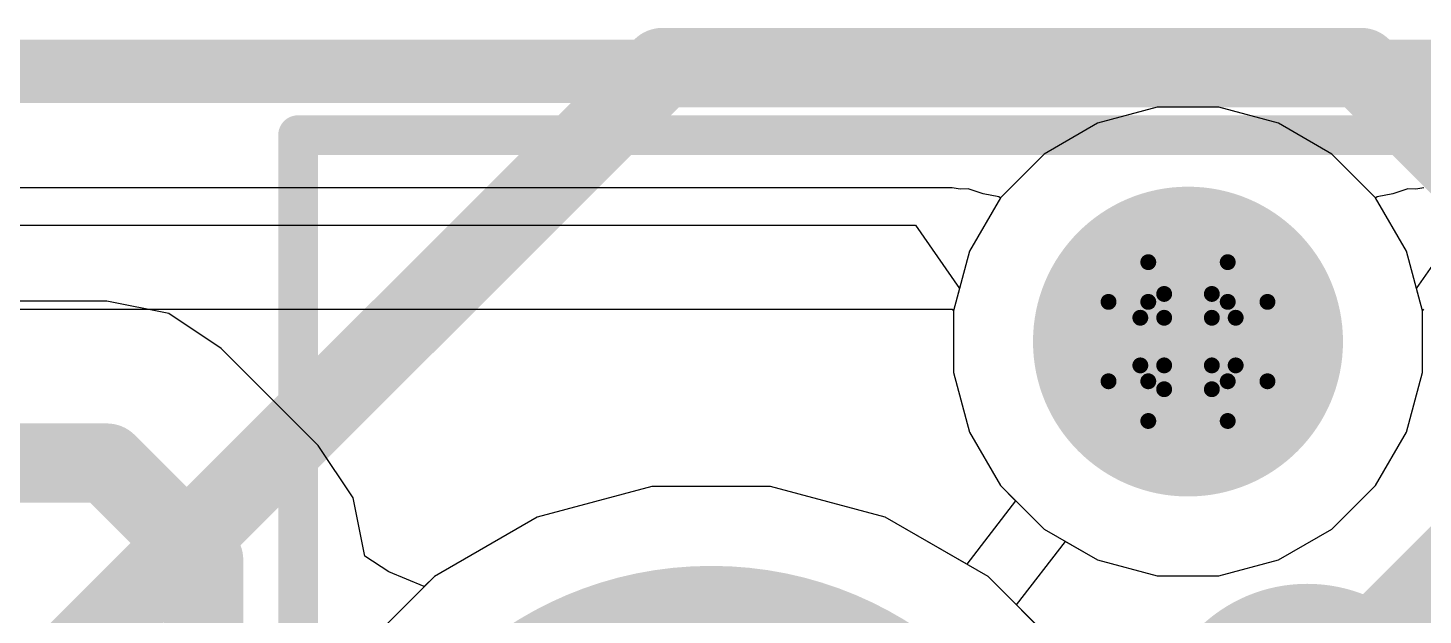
# Model space of a CAD drawing. Header units: inches. Extents: x 0 to 5379, y 0 to 5429.
# Drawn here: x 240.341 to 244.802, y 104.797 to 106.675 of the extents above; entities that cross this region are included whole.
import ezdxf

# ---------------------------------------------------------------- set-up
doc = ezdxf.new("R2010")
doc.units = ezdxf.units.IN
for name, color, linetype in [('Bottom Layer', 5, 'Continuous'), ('Bottom Solder', 6, 'Continuous'), ('Drill Drawing', 1, 'Continuous'), ('GND01', 16, 'Continuous'), ('GND02', 76, 'Continuous'), ('Pad Holes', 156, 'Continuous'), ('PWR', 156, 'Continuous'), ('SIG 01', 90, 'Continuous'), ('Top Layer', 1, 'Continuous'), ('Top Overlay', 2, 'Continuous'), ('Top Solder', 216, 'Continuous')]:
    doc.layers.add(name, color=color, linetype=linetype)

# ---------------------------------------------------------------- blocks, each defined once
blk = doc.blocks.new('TC2030_IDC__820')
at = {"layer": 'Bottom Solder'}
h = blk.add_hatch(color=6, dxfattribs=at)
edge = h.paths.add_edge_path()
edge.add_arc((2.54, 1.016), 0.1016, 0, 360)
at = {"layer": 'Pad Holes'}
h = blk.add_hatch(color=7, dxfattribs=at)
edge = h.paths.add_edge_path()
edge.add_arc((0.635, 2.54), 1.1875, 0, 360)
h = blk.add_hatch(color=7, dxfattribs=at)
edge = h.paths.add_edge_path()
edge.add_arc((2.54, 1.016), 0.4955, 0, 360)
at = {"layer": 'Top Solder'}
h = blk.add_hatch(color=216, dxfattribs=at)
edge = h.paths.add_edge_path()
edge.add_arc((1.27, 0.635), 0.4951, 0, 360)
h = blk.add_hatch(color=216, dxfattribs=at)
edge = h.paths.add_edge_path()
edge.add_arc((2.54, 1.016), 0.1016, 0, 360)
at = {"layer": 'Top Overlay'}
for points in [[(-3.8608, 3.8608, 0.127, 0.127, 0), (3.2004, 3.8608, 0.127, 0.127, 0)], [(3.2004, 3.8608, 0.127, 0.127, 0), (3.2004, -3.8608, 0.127, 0.127, 0)]]:
    blk.add_lwpolyline(points, format="xyseb", dxfattribs=at)
blk.add_lwpolyline([(3.16865, 3.8608, 0.0635, 0.0635, 1), (3.23215, 3.8608, 0.0635, 0.0635, 1)], format="xyseb", close=True, dxfattribs=at)
blk.add_lwpolyline([(3.16865, 3.8608, 0.0635, 0.0635, 1), (3.23215, 3.8608, 0.0635, 0.0635, 1)], format="xyseb", close=True, dxfattribs=at)

msp = doc.modelspace()

# ---------------------------------------------------------------- linework, layer by layer
at = {"layer": 'Bottom Layer'}
for p, q in [((243.9514, 106.4213), (243.7607, 106.3702)), ((244.1487, 106.4213), (243.9514, 106.4213)), ((244.3393, 106.3702), (244.1487, 106.4213)), ((243.7607, 106.3702), (243.5898, 106.2715)), ((244.5102, 106.2715), (244.3393, 106.3702)), ((243.5898, 106.2715), (243.4503, 106.132)), ((244.6498, 106.132), (244.5102, 106.2715)), ((243.4503, 106.132), (243.3516, 105.961)), ((244.7485, 105.961), (244.6498, 106.132)), ((243.3516, 105.961), (243.3005, 105.7704)), ((244.7995, 105.7704), (244.7485, 105.961)), ((243.3005, 105.7704), (243.3005, 105.5731)), ((244.7995, 105.5731), (244.7995, 105.7704)), ((243.3005, 105.5731), (243.3516, 105.3825)), ((244.7485, 105.3825), (244.7995, 105.5731)), ((243.3516, 105.3825), (243.4503, 105.2115)), ((244.6498, 105.2115), (244.7485, 105.3825)), ((242.3363, 105.2083), (241.9696, 105.11)), ((242.7158, 105.2083), (242.3363, 105.2083)), ((243.0824, 105.11), (242.7158, 105.2083)), ((243.4503, 105.2115), (243.5898, 105.072)), ((244.5102, 105.072), (244.6498, 105.2115)), ((241.9696, 105.11), (241.6409, 104.9202)), ((243.4111, 104.9202), (243.0824, 105.11)), ((243.5898, 105.072), (243.7607, 104.9733)), ((244.3393, 104.9733), (244.5102, 105.072)), ((243.7607, 104.9733), (243.9514, 104.9223)), ((244.1487, 104.9223), (244.3393, 104.9733)), ((241.6409, 104.9202), (241.3726, 104.6519)), ((243.6795, 104.6519), (243.4111, 104.9202)), ((243.9514, 104.9223), (244.1487, 104.9223))]:
    msp.add_line(p, q, dxfattribs=at)
at = {"layer": 'Drill Drawing'}
for points in [[(243.923, 105.7988, 0.0508, 0.0508, 0), (243.923, 105.9258, 0.0508, 0.0508, 0)], [(243.923, 105.9258, 0.0508, 0.0508, 0), (244.177, 105.9258, 0.0508, 0.0508, 0)], [(244.177, 105.7988, 0.0508, 0.0508, 0), (244.177, 105.9258, 0.0508, 0.0508, 0)], [(243.9738, 105.748, 0.0508, 0.0508, 0), (243.9738, 105.8242, 0.0508, 0.0508, 0)], [(243.9738, 105.8242, 0.0508, 0.0508, 0), (244.1262, 105.8242, 0.0508, 0.0508, 0)], [(244.1262, 105.748, 0.0508, 0.0508, 0), (244.1262, 105.8242, 0.0508, 0.0508, 0)], [(243.796, 105.5448, 0.0508, 0.0508, 0), (243.796, 105.7988, 0.0508, 0.0508, 0)], [(243.796, 105.7988, 0.0508, 0.0508, 0), (243.923, 105.7988, 0.0508, 0.0508, 0)], [(244.177, 105.7988, 0.0508, 0.0508, 0), (244.304, 105.7988, 0.0508, 0.0508, 0)], [(244.304, 105.5448, 0.0508, 0.0508, 0), (244.304, 105.7988, 0.0508, 0.0508, 0)], [(243.8976, 105.5956, 0.0508, 0.0508, 0), (243.8976, 105.748, 0.0508, 0.0508, 0)], [(243.8976, 105.748, 0.0508, 0.0508, 0), (243.9738, 105.748, 0.0508, 0.0508, 0)], [(244.1262, 105.748, 0.0508, 0.0508, 0), (244.2024, 105.748, 0.0508, 0.0508, 0)], [(244.2024, 105.5956, 0.0508, 0.0508, 0), (244.2024, 105.748, 0.0508, 0.0508, 0)], [(243.8976, 105.5956, 0.0508, 0.0508, 0), (243.9738, 105.5956, 0.0508, 0.0508, 0)], [(243.9738, 105.5194, 0.0508, 0.0508, 0), (243.9738, 105.5956, 0.0508, 0.0508, 0)], [(244.1262, 105.5956, 0.0508, 0.0508, 0), (244.2024, 105.5956, 0.0508, 0.0508, 0)], [(244.1262, 105.5194, 0.0508, 0.0508, 0), (244.1262, 105.5956, 0.0508, 0.0508, 0)], [(243.796, 105.5448, 0.0508, 0.0508, 0), (243.923, 105.5448, 0.0508, 0.0508, 0)], [(243.923, 105.4178, 0.0508, 0.0508, 0), (243.923, 105.5448, 0.0508, 0.0508, 0)], [(244.177, 105.5448, 0.0508, 0.0508, 0), (244.304, 105.5448, 0.0508, 0.0508, 0)], [(244.177, 105.4178, 0.0508, 0.0508, 0), (244.177, 105.5448, 0.0508, 0.0508, 0)], [(243.9738, 105.5194, 0.0508, 0.0508, 0), (244.1262, 105.5194, 0.0508, 0.0508, 0)], [(243.923, 105.4178, 0.0508, 0.0508, 0), (244.177, 105.4178, 0.0508, 0.0508, 0)]]:
    msp.add_lwpolyline(points, format="xyseb", dxfattribs=at)
for points in [[(243.9103, 105.9258, 0.0254, 0.0254, 1), (243.9357, 105.9258, 0.0254, 0.0254, 1)], [(243.9103, 105.9258, 0.0254, 0.0254, 1), (243.9357, 105.9258, 0.0254, 0.0254, 1)], [(244.1643, 105.9258, 0.0254, 0.0254, 1), (244.1897, 105.9258, 0.0254, 0.0254, 1)], [(244.1643, 105.9258, 0.0254, 0.0254, 1), (244.1897, 105.9258, 0.0254, 0.0254, 1)], [(243.9611, 105.8242, 0.0254, 0.0254, 1), (243.9865, 105.8242, 0.0254, 0.0254, 1)], [(243.9611, 105.8242, 0.0254, 0.0254, 1), (243.9865, 105.8242, 0.0254, 0.0254, 1)], [(244.1135, 105.8242, 0.0254, 0.0254, 1), (244.1389, 105.8242, 0.0254, 0.0254, 1)], [(244.1135, 105.8242, 0.0254, 0.0254, 1), (244.1389, 105.8242, 0.0254, 0.0254, 1)], [(243.7833, 105.7988, 0.0254, 0.0254, 1), (243.8087, 105.7988, 0.0254, 0.0254, 1)], [(243.7833, 105.7988, 0.0254, 0.0254, 1), (243.8087, 105.7988, 0.0254, 0.0254, 1)], [(243.9103, 105.7988, 0.0254, 0.0254, 1), (243.9357, 105.7988, 0.0254, 0.0254, 1)], [(243.9103, 105.7988, 0.0254, 0.0254, 1), (243.9357, 105.7988, 0.0254, 0.0254, 1)], [(244.1643, 105.7988, 0.0254, 0.0254, 1), (244.1897, 105.7988, 0.0254, 0.0254, 1)], [(244.1643, 105.7988, 0.0254, 0.0254, 1), (244.1897, 105.7988, 0.0254, 0.0254, 1)], [(244.2913, 105.7988, 0.0254, 0.0254, 1), (244.3167, 105.7988, 0.0254, 0.0254, 1)], [(244.2913, 105.7988, 0.0254, 0.0254, 1), (244.3167, 105.7988, 0.0254, 0.0254, 1)], [(243.8849, 105.748, 0.0254, 0.0254, 1), (243.9103, 105.748, 0.0254, 0.0254, 1)], [(243.8849, 105.748, 0.0254, 0.0254, 1), (243.9103, 105.748, 0.0254, 0.0254, 1)], [(243.9611, 105.748, 0.0254, 0.0254, 1), (243.9865, 105.748, 0.0254, 0.0254, 1)], [(243.9611, 105.748, 0.0254, 0.0254, 1), (243.9865, 105.748, 0.0254, 0.0254, 1)], [(244.1135, 105.748, 0.0254, 0.0254, 1), (244.1389, 105.748, 0.0254, 0.0254, 1)], [(244.1135, 105.748, 0.0254, 0.0254, 1), (244.1389, 105.748, 0.0254, 0.0254, 1)], [(244.1897, 105.748, 0.0254, 0.0254, 1), (244.2151, 105.748, 0.0254, 0.0254, 1)], [(244.1897, 105.748, 0.0254, 0.0254, 1), (244.2151, 105.748, 0.0254, 0.0254, 1)], [(243.8849, 105.5956, 0.0254, 0.0254, 1), (243.9103, 105.5956, 0.0254, 0.0254, 1)], [(243.8849, 105.5956, 0.0254, 0.0254, 1), (243.9103, 105.5956, 0.0254, 0.0254, 1)], [(243.9611, 105.5956, 0.0254, 0.0254, 1), (243.9865, 105.5956, 0.0254, 0.0254, 1)], [(243.9611, 105.5956, 0.0254, 0.0254, 1), (243.9865, 105.5956, 0.0254, 0.0254, 1)], [(244.1135, 105.5956, 0.0254, 0.0254, 1), (244.1389, 105.5956, 0.0254, 0.0254, 1)], [(244.1135, 105.5956, 0.0254, 0.0254, 1), (244.1389, 105.5956, 0.0254, 0.0254, 1)], [(244.1897, 105.5956, 0.0254, 0.0254, 1), (244.2151, 105.5956, 0.0254, 0.0254, 1)], [(244.1897, 105.5956, 0.0254, 0.0254, 1), (244.2151, 105.5956, 0.0254, 0.0254, 1)], [(243.7833, 105.5448, 0.0254, 0.0254, 1), (243.8087, 105.5448, 0.0254, 0.0254, 1)], [(243.7833, 105.5448, 0.0254, 0.0254, 1), (243.8087, 105.5448, 0.0254, 0.0254, 1)], [(243.9103, 105.5448, 0.0254, 0.0254, 1), (243.9357, 105.5448, 0.0254, 0.0254, 1)], [(243.9103, 105.5448, 0.0254, 0.0254, 1), (243.9357, 105.5448, 0.0254, 0.0254, 1)], [(244.1643, 105.5448, 0.0254, 0.0254, 1), (244.1897, 105.5448, 0.0254, 0.0254, 1)], [(244.1643, 105.5448, 0.0254, 0.0254, 1), (244.1897, 105.5448, 0.0254, 0.0254, 1)], [(244.2913, 105.5448, 0.0254, 0.0254, 1), (244.3167, 105.5448, 0.0254, 0.0254, 1)], [(244.2913, 105.5448, 0.0254, 0.0254, 1), (244.3167, 105.5448, 0.0254, 0.0254, 1)], [(243.9611, 105.5194, 0.0254, 0.0254, 1), (243.9865, 105.5194, 0.0254, 0.0254, 1)], [(243.9611, 105.5194, 0.0254, 0.0254, 1), (243.9865, 105.5194, 0.0254, 0.0254, 1)], [(244.1135, 105.5194, 0.0254, 0.0254, 1), (244.1389, 105.5194, 0.0254, 0.0254, 1)], [(244.1135, 105.5194, 0.0254, 0.0254, 1), (244.1389, 105.5194, 0.0254, 0.0254, 1)], [(243.9103, 105.4178, 0.0254, 0.0254, 1), (243.9357, 105.4178, 0.0254, 0.0254, 1)], [(243.9103, 105.4178, 0.0254, 0.0254, 1), (243.9357, 105.4178, 0.0254, 0.0254, 1)], [(244.1643, 105.4178, 0.0254, 0.0254, 1), (244.1897, 105.4178, 0.0254, 0.0254, 1)], [(244.1643, 105.4178, 0.0254, 0.0254, 1), (244.1897, 105.4178, 0.0254, 0.0254, 1)]]:
    msp.add_lwpolyline(points, format="xyseb", close=True, dxfattribs=at)
at = {"layer": 'GND01'}
for p, q in [((243.9514, 106.4213), (243.7607, 106.3702)), ((244.1487, 106.4213), (243.9514, 106.4213)), ((244.3393, 106.3702), (244.1487, 106.4213)), ((243.7607, 106.3702), (243.5898, 106.2715)), ((244.5102, 106.2715), (244.3393, 106.3702)), ((243.5898, 106.2715), (243.4503, 106.132)), ((244.6498, 106.132), (244.5102, 106.2715)), ((243.4503, 106.132), (243.3516, 105.961)), ((244.7485, 105.961), (244.6498, 106.132)), ((243.3516, 105.961), (243.3005, 105.7704)), ((244.7995, 105.7704), (244.7485, 105.961)), ((243.3005, 105.7704), (243.3005, 105.5731)), ((244.7995, 105.5731), (244.7995, 105.7704)), ((243.3005, 105.5731), (243.3516, 105.3825)), ((244.7485, 105.3825), (244.7995, 105.5731)), ((243.3516, 105.3825), (243.4503, 105.2115)), ((244.6498, 105.2115), (244.7485, 105.3825)), ((242.3363, 105.2083), (241.9696, 105.11)), ((242.7158, 105.2083), (242.3363, 105.2083)), ((243.0824, 105.11), (242.7158, 105.2083)), ((243.4503, 105.2115), (243.4991, 105.1628)), ((244.5102, 105.072), (244.6498, 105.2115)), ((243.4991, 105.1628), (243.3431, 104.9595)), ((241.9696, 105.11), (241.6409, 104.9202)), ((243.3004, 104.9842), (243.0824, 105.11)), ((244.3393, 104.9733), (244.5102, 105.072)), ((243.5019, 104.8295), (243.6579, 105.0327)), ((243.6579, 105.0327), (243.7006, 105.0081)), ((243.7006, 105.0081), (243.7607, 104.9733)), ((243.3431, 104.9595), (243.3004, 104.9842)), ((243.7607, 104.9733), (243.9514, 104.9223)), ((244.1487, 104.9223), (244.3393, 104.9733)), ((241.6409, 104.9202), (241.3726, 104.6519)), ((243.9514, 104.9223), (244.1487, 104.9223)), ((243.5331, 104.7982), (243.5019, 104.8295)), ((243.6795, 104.6519), (243.5331, 104.7982))]:
    msp.add_line(p, q, dxfattribs=at)
at = {"layer": 'GND02'}
for p, q in [((243.9514, 106.4213), (243.7607, 106.3702)), ((244.1487, 106.4213), (243.9514, 106.4213)), ((244.3393, 106.3702), (244.1487, 106.4213)), ((243.7607, 106.3702), (243.5898, 106.2715)), ((244.5102, 106.2715), (244.3393, 106.3702)), ((243.5898, 106.2715), (243.4503, 106.132)), ((244.6498, 106.132), (244.5102, 106.2715)), ((243.4503, 106.132), (243.3516, 105.961)), ((244.7485, 105.961), (244.6498, 106.132)), ((243.3516, 105.961), (243.3005, 105.7704)), ((244.7995, 105.7704), (244.7485, 105.961)), ((243.3005, 105.7704), (243.3005, 105.5731)), ((244.7995, 105.5731), (244.7995, 105.7704)), ((243.3005, 105.5731), (243.3516, 105.3825)), ((244.7485, 105.3825), (244.7995, 105.5731)), ((243.3516, 105.3825), (243.4503, 105.2115)), ((244.6498, 105.2115), (244.7485, 105.3825)), ((242.3363, 105.2083), (241.9696, 105.11)), ((242.7158, 105.2083), (242.3363, 105.2083)), ((243.0824, 105.11), (242.7158, 105.2083)), ((243.4503, 105.2115), (243.4991, 105.1628)), ((244.5102, 105.072), (244.6498, 105.2115)), ((243.4991, 105.1628), (243.3431, 104.9595)), ((241.9696, 105.11), (241.6409, 104.9202)), ((243.3004, 104.9842), (243.0824, 105.11)), ((244.3393, 104.9733), (244.5102, 105.072)), ((243.5019, 104.8295), (243.6579, 105.0327)), ((243.6579, 105.0327), (243.7006, 105.0081)), ((243.7006, 105.0081), (243.7607, 104.9733)), ((243.3431, 104.9595), (243.3004, 104.9842)), ((243.7607, 104.9733), (243.9514, 104.9223)), ((244.1487, 104.9223), (244.3393, 104.9733)), ((241.6409, 104.9202), (241.3726, 104.6519)), ((243.9514, 104.9223), (244.1487, 104.9223)), ((243.5331, 104.7982), (243.5019, 104.8295)), ((243.6795, 104.6519), (243.5331, 104.7982))]:
    msp.add_line(p, q, dxfattribs=at)
at = {"layer": 'PWR'}
for p, q in [((243.9514, 106.4213), (243.7607, 106.3702)), ((244.1487, 106.4213), (243.9514, 106.4213)), ((244.3393, 106.3702), (244.1487, 106.4213)), ((243.7607, 106.3702), (243.5898, 106.2715)), ((244.5102, 106.2715), (244.3393, 106.3702)), ((243.5898, 106.2715), (243.4503, 106.132)), ((244.6498, 106.132), (244.5102, 106.2715)), ((243.2965, 106.1641), (232.9481, 106.1641)), ((243.3217, 106.1591), (243.2965, 106.1641)), ((243.3472, 106.1608), (243.3217, 106.1591)), ((243.3953, 106.1445), (243.3472, 106.1608)), ((244.7529, 106.1608), (244.7047, 106.1445)), ((244.7784, 106.1591), (244.7529, 106.1608)), ((244.8036, 106.1641), (244.7784, 106.1591)), ((243.4452, 106.1345), (243.3953, 106.1445)), ((243.4494, 106.1317), (243.4452, 106.1345)), ((243.4503, 106.132), (243.4494, 106.1317)), ((244.6507, 106.1317), (244.6498, 106.132)), ((244.6549, 106.1345), (244.6507, 106.1317)), ((244.7047, 106.1445), (244.6549, 106.1345)), ((232.9481, 105.7757), (243.2965, 105.7757)), ((243.2965, 105.7757), (243.3005, 105.7704)), ((243.3005, 105.7704), (243.3005, 105.5731)), ((244.7995, 105.7704), (244.8036, 105.7757)), ((244.7995, 105.5731), (244.7995, 105.7704)), ((243.3005, 105.5731), (243.3516, 105.3825)), ((244.7485, 105.3825), (244.7995, 105.5731)), ((243.3516, 105.3825), (243.4503, 105.2115)), ((244.6498, 105.2115), (244.7485, 105.3825)), ((242.3363, 105.2083), (241.9696, 105.11)), ((242.7158, 105.2083), (242.3363, 105.2083)), ((243.0824, 105.11), (242.7158, 105.2083)), ((243.4503, 105.2115), (243.4991, 105.1628)), ((244.5102, 105.072), (244.6498, 105.2115)), ((243.4991, 105.1628), (243.3431, 104.9595)), ((241.9696, 105.11), (241.6409, 104.9202)), ((243.3004, 104.9842), (243.0824, 105.11)), ((244.3393, 104.9733), (244.5102, 105.072)), ((243.5019, 104.8295), (243.6579, 105.0327)), ((243.6579, 105.0327), (243.7006, 105.0081)), ((243.7006, 105.0081), (243.7607, 104.9733)), ((243.3431, 104.9595), (243.3004, 104.9842)), ((243.7607, 104.9733), (243.9514, 104.9223)), ((244.1487, 104.9223), (244.3393, 104.9733)), ((241.6409, 104.9202), (241.3726, 104.6519)), ((243.9514, 104.9223), (244.1487, 104.9223)), ((243.5331, 104.7982), (243.5019, 104.8295)), ((243.6795, 104.6519), (243.5331, 104.7982))]:
    msp.add_line(p, q, dxfattribs=at)
at = {"layer": 'SIG 01'}
for p, q in [((235.2619, 106.0443), (243.1789, 106.0443)), ((243.1789, 106.0443), (243.3195, 105.8411)), ((244.7806, 105.8411), (244.9212, 106.0443)), ((243.3195, 105.8411), (243.3005, 105.7704)), ((244.7995, 105.7704), (244.7806, 105.8411)), ((240.5935, 105.801), (236.2896, 105.801)), ((240.7917, 105.7615), (240.5935, 105.801)), ((240.9597, 105.6492), (240.7917, 105.7615)), ((243.3005, 105.7704), (243.3005, 105.5731)), ((244.7995, 105.5731), (244.7995, 105.7704)), ((241.2693, 105.3397), (240.9597, 105.6492)), ((243.3005, 105.5731), (243.3516, 105.3825)), ((244.7485, 105.3825), (244.7995, 105.5731)), ((243.3516, 105.3825), (243.4503, 105.2115)), ((244.6498, 105.2115), (244.7485, 105.3825)), ((241.3815, 105.1717), (241.2693, 105.3397)), ((241.4186, 104.9853), (241.3815, 105.1717)), ((242.3363, 105.2083), (241.9696, 105.11)), ((242.7158, 105.2083), (242.3363, 105.2083)), ((243.0824, 105.11), (242.7158, 105.2083)), ((243.4503, 105.2115), (243.5898, 105.072)), ((244.5102, 105.072), (244.6498, 105.2115)), ((241.9696, 105.11), (241.6409, 104.9202)), ((243.4111, 104.9202), (243.0824, 105.11)), ((243.5898, 105.072), (243.7607, 104.9733)), ((244.3393, 104.9733), (244.5102, 105.072)), ((241.4951, 104.9351), (241.4186, 104.9853)), ((243.7607, 104.9733), (243.9514, 104.9223)), ((244.1487, 104.9223), (244.3393, 104.9733)), ((241.6087, 104.888), (241.4951, 104.9351)), ((241.6409, 104.9202), (241.6087, 104.888)), ((243.6795, 104.6519), (243.4111, 104.9202)), ((243.9514, 104.9223), (244.1487, 104.9223))]:
    msp.add_line(p, q, dxfattribs=at)
for points in [[(224.0144, 106.5363, 0.2032, 0.2032, 0), (270.5676, 106.5363, 0.2032, 0.2032, 0)], [(236.2896, 105.283, 0.254, 0.254, 0), (240.5935, 105.283, 0.254, 0.254, 0)], [(240.5935, 105.283, 0.254, 0.254, 0), (240.903, 104.9735, 0.254, 0.254, 0)], [(240.903, 103.1168, 0.254, 0.254, 0), (240.903, 104.9735, 0.254, 0.254, 0)]]:
    msp.add_lwpolyline(points, format="xyseb", dxfattribs=at)
for points in [[(240.53, 105.283, 0.127, 0.127, 1), (240.657, 105.283, 0.127, 0.127, 1)], [(240.53, 105.283, 0.127, 0.127, 1), (240.657, 105.283, 0.127, 0.127, 1)], [(240.8395, 104.9735, 0.127, 0.127, 1), (240.9665, 104.9735, 0.127, 0.127, 1)], [(240.8395, 104.9735, 0.127, 0.127, 1), (240.9665, 104.9735, 0.127, 0.127, 1)]]:
    msp.add_lwpolyline(points, format="xyseb", close=True, dxfattribs=at)
at = {"layer": 'Top Layer'}
for points in [[(240.1582, 104.3366, 0.254, 0.254, 0), (242.3699, 106.5483, 0.254, 0.254, 0)], [(242.3699, 106.5483, 0.254, 0.254, 0), (244.6035, 106.5483, 0.254, 0.254, 0)], [(244.6035, 106.5483, 0.254, 0.254, 0), (244.9752, 106.1765, 0.254, 0.254, 0)], [(244.431, 104.5061, 0.254, 0.254, 0), (244.9752, 105.0502, 0.254, 0.254, 0)]]:
    msp.add_lwpolyline(points, format="xyseb", dxfattribs=at)
for points in [[(242.3064, 106.5483, 0.127, 0.127, 1), (242.4334, 106.5483, 0.127, 0.127, 1)], [(242.3064, 106.5483, 0.127, 0.127, 1), (242.4334, 106.5483, 0.127, 0.127, 1)], [(244.54, 106.5483, 0.127, 0.127, 1), (244.667, 106.5483, 0.127, 0.127, 1)], [(244.54, 106.5483, 0.127, 0.127, 1), (244.667, 106.5483, 0.127, 0.127, 1)]]:
    msp.add_lwpolyline(points, format="xyseb", close=True, dxfattribs=at)

# ---------------------------------------------------------------- block references
at = {"rotation": 90}
msp.add_blockref('TC2030_IDC__820', (245.066, 103.1318), dxfattribs=at)

doc.saveas('drawing.dxf')
